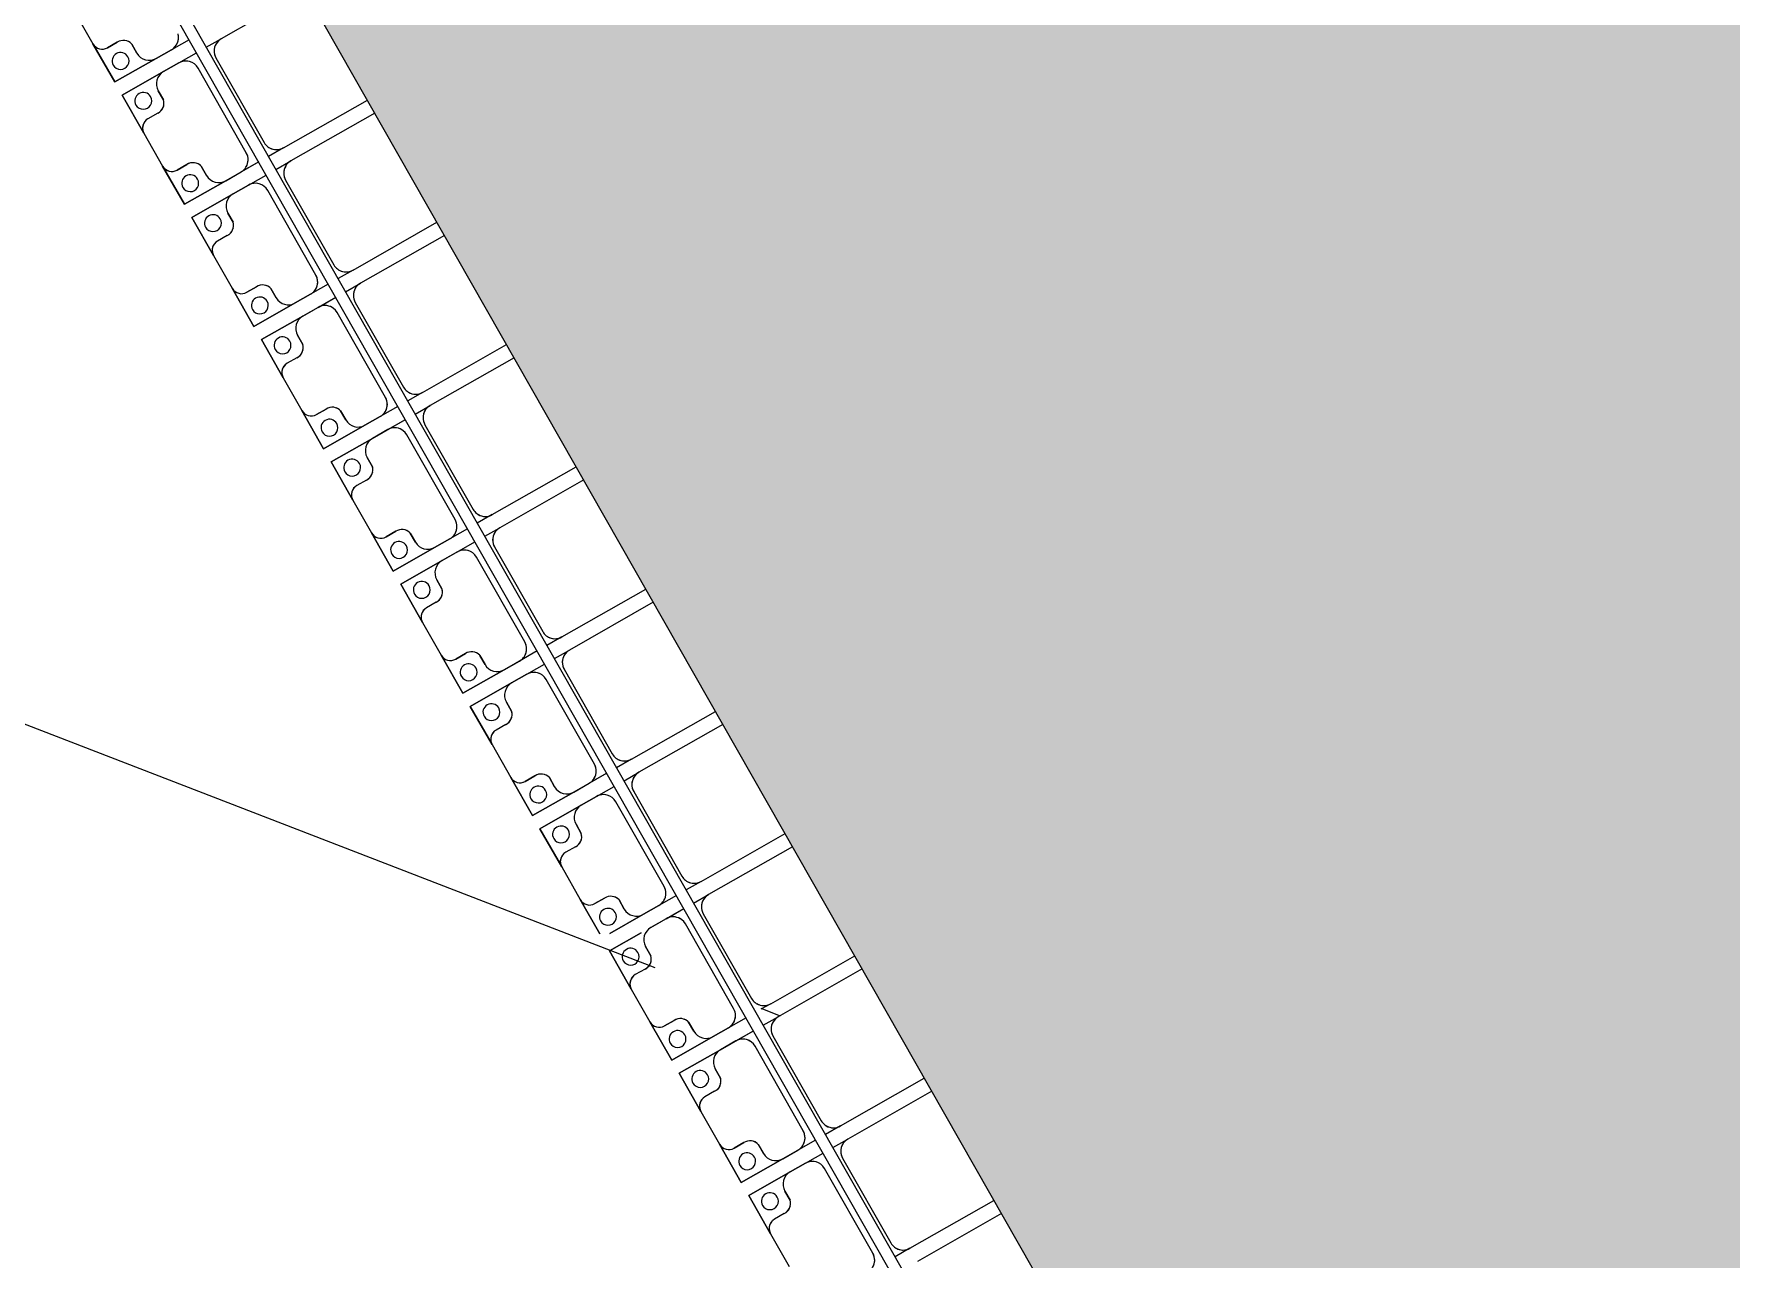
# Model space of a CAD drawing. Header units: millimetres. Extents: x -861324 to 439029, y -308065 to 694685.
# Drawn here: x -188588 to -182556, y -86816 to -82462 of the extents above; entities that cross this region are included whole.
import ezdxf

# ---------------------------------------------------------------- set-up
doc = ezdxf.new("R2010")
doc.units = ezdxf.units.MM
for name, color, linetype, lineweight in [('A-DETL-GENF', 92, 'Continuous', 9), ('A-DETL-THIN', 151, 'Continuous', 9), ('A-GENM', 13, 'Continuous', 9), ('C-TOPO-MINR', 7, 'Continuous', 9), ('S-BEAM', 12, 'Continuous', 9)]:
    doc.layers.add(name, color=color, linetype=linetype, lineweight=lineweight)

# ---------------------------------------------------------------- blocks, each defined once
blk = doc.blocks.new('Dai phaodi lai - DẢI PHAO ĐI LẠI-25020-BỐ TRÍ BÈ PIN HỒ BẢN MÒNG')
at = {"layer": 'A-GENM', "color": 7}
for p, q in [((74776.8, 0), (74776.8, -343.3)), ((75223.2, -343.3), (75223.2, 0)), ((75276.8, 0), (75276.8, -343.3)), ((75723.2, -343.3), (75723.2, 0)), ((75776.8, 0), (75776.8, -343.3)), ((76223.2, -343.3), (76223.2, 0)), ((76276.8, 0), (76276.8, -343.3)), ((76723.2, -343.3), (76723.2, 0)), ((76776.8, 0), (76776.8, -343.3)), ((77223.2, -343.3), (77223.2, 0)), ((77276.8, 0), (77276.8, -343.3)), ((77723.2, -343.3), (77723.2, 0)), ((77776.8, 0), (77776.8, -343.3)), ((78223.2, -343.3), (78223.2, 0)), ((78276.8, 0), (78276.8, -343.3)), ((78723.2, -343.3), (78723.2, 0)), ((78776.8, 0), (78776.8, -343.3)), ((79223.2, -343.3), (79223.2, 0)), ((79276.8, 0), (79276.8, -343.3)), ((79723.2, -343.3), (79723.2, 0)), ((79776.8, 0), (79776.8, -343.3)), ((74776.8, -404.5), (74776.8, -343.3)), ((75223.2, -343.3), (75223.2, -404.5)), ((75276.8, -404.5), (75276.8, -343.3)), ((75723.2, -343.3), (75723.2, -404.5)), ((75776.8, -404.5), (75776.8, -343.3)), ((76223.2, -343.3), (76223.2, -404.5)), ((76276.8, -404.5), (76276.8, -343.3)), ((76723.2, -343.3), (76723.2, -404.5)), ((76776.8, -404.5), (76776.8, -343.3)), ((77223.2, -343.3), (77223.2, -404.5)), ((77276.8, -404.5), (77276.8, -343.3)), ((77723.2, -343.3), (77723.2, -404.5)), ((77776.8, -404.5), (77776.8, -343.3)), ((78223.2, -343.3), (78223.2, -404.5)), ((78276.8, -404.5), (78276.8, -343.3)), ((78723.2, -343.3), (78723.2, -383.7)), ((78776.8, -404.5), (78776.8, -343.3)), ((79223.2, -343.3), (79223.2, -404.5)), ((79276.8, -404.5), (79276.8, -343.3)), ((79723.2, -343.3), (79723.2, -404.5)), ((74826.8, -393.3), (75173.2, -393.3)), ((75326.8, -393.3), (75673.2, -393.3)), ((75826.8, -393.3), (76173.2, -393.3)), ((76326.8, -393.3), (76673.2, -393.3)), ((76826.8, -393.3), (77173.2, -393.3)), ((77326.8, -393.3), (77673.2, -393.3)), ((77826.8, -393.3), (78173.2, -393.3)), ((78326.8, -393.3), (78673.2, -393.3)), ((78826.8, -393.3), (79173.2, -393.3)), ((79326.8, -393.3), (79673.2, -393.3)), ((74723.2, -444.5), (74723.2, -516.7)), ((74776.8, -516.7), (74776.8, -444.5)), ((75173.2, -466.7), (74826.8, -466.7)), ((75223.2, -444.5), (75223.2, -516.7)), ((75276.8, -516.7), (75276.8, -444.5)), ((75673.2, -466.7), (75326.8, -466.7)), ((75723.2, -444.5), (75723.2, -516.7)), ((75776.8, -516.7), (75776.8, -444.5)), ((76173.2, -466.7), (75826.8, -466.7)), ((76223.2, -444.5), (76223.2, -516.7)), ((76276.8, -516.7), (76276.8, -444.5)), ((76673.2, -466.7), (76326.8, -466.7)), ((76723.2, -444.5), (76723.2, -516.7)), ((76776.8, -516.7), (76776.8, -444.5)), ((77173.2, -466.7), (76826.8, -466.7)), ((77223.2, -444.5), (77223.2, -516.7)), ((77276.8, -516.7), (77276.8, -444.5)), ((77673.2, -466.7), (77326.8, -466.7)), ((77723.2, -444.5), (77723.2, -516.7)), ((77776.8, -516.7), (77776.8, -444.5)), ((78173.2, -466.7), (77826.8, -466.7)), ((78223.2, -444.5), (78223.2, -516.7)), ((78276.8, -516.7), (78276.8, -444.5)), ((78673.2, -466.7), (78326.8, -466.7)), ((78723.2, -444.5), (78723.2, -516.7)), ((78776.8, -516.7), (78776.8, -444.5)), ((79173.2, -466.7), (78826.8, -466.7)), ((79223.2, -444.5), (79223.2, -516.7)), ((79276.8, -516.7), (79276.8, -444.5)), ((79673.2, -466.7), (79326.8, -466.7)), ((74723.2, -579.3), (74723.2, -516.7)), ((74776.8, -516.7), (74776.8, -579.3)), ((75223.2, -579.3), (75223.2, -516.7)), ((75276.8, -516.7), (75276.8, -579.3)), ((75723.2, -579.3), (75723.2, -516.7)), ((75776.8, -516.7), (75776.8, -579.3)), ((76223.2, -579.3), (76223.2, -516.7)), ((76276.8, -516.7), (76276.8, -579.3)), ((76723.2, -579.3), (76723.2, -516.7)), ((76776.8, -516.7), (76776.8, -579.3)), ((77223.2, -579.3), (77223.2, -516.7)), ((77276.8, -516.7), (77276.8, -579.3)), ((77723.2, -579.3), (77723.2, -516.7)), ((77776.8, -516.7), (77776.8, -579.3)), ((78223.2, -579.3), (78223.2, -516.7)), ((78276.8, -516.7), (78276.8, -579.3)), ((78723.2, -579.3), (78723.2, -516.7)), ((78776.8, -516.7), (78776.8, -579.3)), ((79223.2, -579.3), (79223.2, -516.7)), ((79276.8, -516.7), (79276.8, -579.3)), ((74635.7, -629.3), (74673.2, -629.3)), ((74826.8, -629.3), (74864.3, -629.3)), ((75135.7, -629.3), (75173.2, -629.3)), ((75326.8, -629.3), (75364.3, -629.3)), ((75635.7, -629.3), (75673.2, -629.3)), ((75826.8, -629.3), (75864.3, -629.3)), ((76135.7, -629.3), (76173.2, -629.3)), ((76326.8, -629.3), (76364.3, -629.3)), ((76635.7, -629.3), (76673.2, -629.3)), ((76826.8, -629.3), (76864.3, -629.3)), ((77135.7, -629.3), (77173.2, -629.3)), ((77326.8, -629.3), (77364.3, -629.3)), ((77635.7, -629.3), (77673.2, -629.3)), ((77826.8, -629.3), (77864.3, -629.3)), ((78135.7, -629.3), (78173.2, -629.3)), ((78326.8, -629.3), (78364.3, -629.3)), ((78635.7, -629.3), (78673.2, -629.3)), ((78826.8, -629.3), (78864.3, -629.3)), ((79135.7, -629.3), (79173.2, -629.3)), ((79326.8, -629.3), (79364.3, -629.3)), ((74604.9, -710.4), (74604.9, -670.7)), ((74895.1, -670.7), (74895.1, -710.4)), ((75104.9, -710.4), (75104.9, -670.7)), ((75395.1, -670.7), (75395.1, -710.4)), ((75604.9, -710.4), (75604.9, -670.7)), ((75895.1, -670.7), (75895.1, -710.4)), ((76104.9, -710.4), (76104.9, -670.7)), ((76395.1, -670.7), (76395.1, -710.4)), ((76604.9, -710.4), (76604.9, -670.7)), ((76895.1, -670.7), (76895.1, -710.4)), ((77104.9, -710.4), (77104.9, -670.7)), ((77395.1, -670.7), (77395.1, -710.4)), ((77604.9, -710.4), (77604.9, -670.7)), ((77895.1, -670.7), (77895.1, -710.4)), ((78104.9, -710.4), (78104.9, -670.7)), ((78395.1, -670.7), (78395.1, -710.4)), ((78604.9, -710.4), (78604.9, -670.7)), ((78895.1, -670.7), (78895.1, -710.4)), ((79104.9, -710.4), (79104.9, -670.7)), ((79395.1, -670.7), (79395.1, -710.4)), ((74461.5, -748.4), (74566.9, -748.4)), ((74933.1, -748.4), (75066.9, -748.4)), ((75433.1, -748.4), (75566.9, -748.4)), ((75933.1, -748.4), (76066.9, -748.4)), ((76433.1, -748.4), (76566.9, -748.4)), ((76933.1, -748.4), (77066.9, -748.4)), ((77433.1, -748.4), (77566.9, -748.4)), ((77933.1, -748.4), (78066.9, -748.4)), ((78433.1, -748.4), (78566.9, -748.4)), ((78933.1, -748.4), (79066.9, -748.4)), ((79433.1, -748.4), (79566.9, -748.4))]:
    blk.add_line(p, q, dxfattribs=at)
at = {"layer": 'A-GENM', "color": 9}
for p, q in [((74776.8, -404.5), (74776.8, -343.3)), ((75223.2, -343.3), (75223.2, -404.5)), ((75276.8, -404.5), (75276.8, -343.3)), ((75723.2, -343.3), (75723.2, -404.5)), ((75776.8, -404.5), (75776.8, -343.3)), ((76223.2, -343.3), (76223.2, -404.5)), ((76276.8, -404.5), (76276.8, -343.3)), ((76723.2, -343.3), (76723.2, -404.5)), ((76776.8, -404.5), (76776.8, -343.3)), ((77223.2, -343.3), (77223.2, -404.5)), ((77276.8, -404.5), (77276.8, -343.3)), ((77723.2, -343.3), (77723.2, -404.5)), ((77776.8, -404.5), (77776.8, -343.3)), ((78223.2, -343.3), (78223.2, -404.5)), ((78276.8, -404.5), (78276.8, -343.3)), ((78723.2, -343.3), (78723.2, -383.7)), ((78776.8, -404.5), (78776.8, -343.3)), ((79223.2, -343.3), (79223.2, -404.5)), ((79276.8, -404.5), (79276.8, -343.3)), ((79723.2, -343.3), (79723.2, -404.5)), ((74723.2, -444.5), (74723.2, -579.3)), ((74776.8, -579.3), (74776.8, -444.5)), ((75223.2, -444.5), (75223.2, -579.3)), ((75276.8, -579.3), (75276.8, -444.5)), ((75723.2, -444.5), (75723.2, -579.3)), ((75776.8, -579.3), (75776.8, -444.5)), ((76223.2, -444.5), (76223.2, -579.3)), ((76276.8, -579.3), (76276.8, -444.5)), ((76723.2, -444.5), (76723.2, -579.3)), ((76776.8, -579.3), (76776.8, -444.5)), ((77223.2, -444.5), (77223.2, -579.3)), ((77276.8, -579.3), (77276.8, -444.5)), ((77723.2, -444.5), (77723.2, -579.3)), ((77776.8, -579.3), (77776.8, -444.5)), ((78223.2, -444.5), (78223.2, -579.3)), ((78276.8, -579.3), (78276.8, -444.5)), ((78723.2, -444.5), (78723.2, -579.3)), ((78776.8, -579.3), (78776.8, -444.5)), ((79223.2, -444.5), (79223.2, -579.3)), ((79276.8, -579.3), (79276.8, -444.5)), ((74723.2, -579.3), (74723.2, -748.4)), ((74723.2, -748.4), (74723.2, -579.3)), ((74776.8, -748.4), (74776.8, -579.3)), ((74776.8, -579.3), (74776.8, -748.4)), ((75223.2, -579.3), (75223.2, -748.4)), ((75223.2, -748.4), (75223.2, -579.3)), ((75276.8, -748.4), (75276.8, -579.3)), ((75276.8, -579.3), (75276.8, -748.4)), ((75723.2, -579.3), (75723.2, -748.4)), ((75723.2, -748.4), (75723.2, -579.3)), ((75776.8, -748.4), (75776.8, -579.3)), ((75776.8, -579.3), (75776.8, -748.4)), ((76223.2, -579.3), (76223.2, -748.4)), ((76223.2, -748.4), (76223.2, -579.3)), ((76276.8, -748.4), (76276.8, -579.3)), ((76276.8, -579.3), (76276.8, -748.4)), ((76723.2, -579.3), (76723.2, -748.4)), ((76723.2, -748.4), (76723.2, -579.3)), ((76776.8, -748.4), (76776.8, -579.3)), ((76776.8, -579.3), (76776.8, -748.4)), ((77223.2, -579.3), (77223.2, -748.4)), ((77223.2, -748.4), (77223.2, -579.3)), ((77276.8, -748.4), (77276.8, -579.3)), ((77276.8, -579.3), (77276.8, -748.4)), ((77723.2, -579.3), (77723.2, -748.4)), ((77723.2, -748.4), (77723.2, -579.3)), ((77776.8, -748.4), (77776.8, -579.3)), ((77776.8, -579.3), (77776.8, -748.4)), ((78223.2, -579.3), (78223.2, -717.1)), ((78223.2, -717.1), (78223.2, -579.3)), ((78723.2, -579.3), (78723.2, -748.4)), ((78723.2, -748.4), (78723.2, -579.3)), ((78776.8, -748.4), (78776.8, -579.3)), ((78776.8, -579.3), (78776.8, -748.4)), ((79223.2, -579.3), (79223.2, -748.4)), ((79223.2, -748.4), (79223.2, -579.3)), ((79276.8, -748.4), (79276.8, -579.3)), ((79276.8, -579.3), (79276.8, -748.4)), ((74673.2, -629.3), (74635.7, -629.3)), ((74673.2, -629.3), (74635.7, -629.3)), ((74635.7, -629.3), (74673.2, -629.3)), ((74864.3, -629.3), (74826.8, -629.3)), ((74864.3, -629.3), (74826.8, -629.3)), ((74826.8, -629.3), (74864.3, -629.3)), ((75173.2, -629.3), (75135.7, -629.3)), ((75173.2, -629.3), (75135.7, -629.3)), ((75135.7, -629.3), (75173.2, -629.3)), ((75364.3, -629.3), (75326.8, -629.3)), ((75364.3, -629.3), (75326.8, -629.3)), ((75326.8, -629.3), (75364.3, -629.3)), ((75673.2, -629.3), (75635.7, -629.3)), ((75673.2, -629.3), (75635.7, -629.3)), ((75635.7, -629.3), (75673.2, -629.3)), ((75864.3, -629.3), (75826.8, -629.3)), ((75864.3, -629.3), (75826.8, -629.3)), ((75826.8, -629.3), (75864.3, -629.3)), ((76173.2, -629.3), (76135.7, -629.3)), ((76173.2, -629.3), (76135.7, -629.3)), ((76135.7, -629.3), (76173.2, -629.3)), ((76364.3, -629.3), (76326.8, -629.3)), ((76364.3, -629.3), (76326.8, -629.3)), ((76326.8, -629.3), (76364.3, -629.3)), ((76673.2, -629.3), (76635.7, -629.3)), ((76673.2, -629.3), (76635.7, -629.3)), ((76635.7, -629.3), (76673.2, -629.3)), ((76864.3, -629.3), (76826.8, -629.3)), ((76864.3, -629.3), (76826.8, -629.3)), ((76826.8, -629.3), (76864.3, -629.3)), ((77173.2, -629.3), (77135.7, -629.3)), ((77173.2, -629.3), (77135.7, -629.3)), ((77135.7, -629.3), (77173.2, -629.3)), ((77364.3, -629.3), (77326.8, -629.3)), ((77364.3, -629.3), (77326.8, -629.3)), ((77326.8, -629.3), (77364.3, -629.3)), ((77673.2, -629.3), (77635.7, -629.3)), ((77673.2, -629.3), (77635.7, -629.3)), ((77635.7, -629.3), (77673.2, -629.3)), ((77864.3, -629.3), (77826.8, -629.3)), ((77864.3, -629.3), (77826.8, -629.3)), ((77826.8, -629.3), (77864.3, -629.3)), ((78173.2, -629.3), (78135.7, -629.3)), ((78173.2, -629.3), (78135.7, -629.3)), ((78135.7, -629.3), (78173.2, -629.3)), ((78276.8, -748.4), (78276.8, -618.5)), ((78276.8, -618.5), (78276.8, -748.4)), ((78364.3, -629.3), (78326.8, -629.3)), ((78364.3, -629.3), (78326.8, -629.3)), ((78326.8, -629.3), (78364.3, -629.3)), ((78673.2, -629.3), (78635.7, -629.3)), ((78673.2, -629.3), (78635.7, -629.3)), ((78635.7, -629.3), (78673.2, -629.3)), ((78864.3, -629.3), (78826.8, -629.3)), ((78864.3, -629.3), (78826.8, -629.3)), ((78826.8, -629.3), (78864.3, -629.3)), ((79173.2, -629.3), (79154.4, -629.3)), ((79173.2, -629.3), (79154.4, -629.3)), ((79154.4, -629.3), (79173.2, -629.3)), ((79364.3, -629.3), (79326.8, -629.3)), ((79364.3, -629.3), (79326.8, -629.3)), ((79326.8, -629.3), (79364.3, -629.3)), ((74604.9, -670.7), (74604.9, -710.4)), ((74604.9, -670.7), (74604.9, -710.4)), ((74604.9, -710.4), (74604.9, -670.7)), ((75104.9, -670.7), (75104.9, -710.4)), ((75104.9, -670.7), (75104.9, -710.4)), ((75104.9, -710.4), (75104.9, -670.7)), ((75604.9, -670.7), (75604.9, -710.4)), ((75604.9, -670.7), (75604.9, -710.4)), ((75604.9, -710.4), (75604.9, -670.7)), ((76104.9, -670.7), (76104.9, -710.4)), ((76104.9, -670.7), (76104.9, -710.4)), ((76104.9, -710.4), (76104.9, -670.7)), ((76604.9, -670.7), (76604.9, -710.4)), ((76604.9, -670.7), (76604.9, -710.4)), ((76604.9, -710.4), (76604.9, -670.7)), ((77104.9, -670.7), (77104.9, -710.4)), ((77104.9, -670.7), (77104.9, -710.4)), ((77104.9, -710.4), (77104.9, -670.7)), ((77604.9, -670.7), (77604.9, -710.4)), ((77604.9, -670.7), (77604.9, -710.4)), ((77604.9, -710.4), (77604.9, -670.7)), ((78104.9, -670.7), (78104.9, -710.4)), ((78104.9, -670.7), (78104.9, -710.4)), ((78104.9, -710.4), (78104.9, -670.7)), ((78604.9, -670.7), (78604.9, -710.4)), ((78604.9, -670.7), (78604.9, -710.4)), ((78604.9, -710.4), (78604.9, -670.7)), ((79104.9, -670.7), (79104.9, -710.4)), ((79104.9, -670.7), (79104.9, -710.4)), ((79104.9, -710.4), (79104.9, -670.7)), ((74723.2, -748.4), (74566.9, -748.4)), ((74566.9, -748.4), (74723.2, -748.4)), ((74933.1, -748.4), (74776.8, -748.4)), ((74776.8, -748.4), (74933.1, -748.4)), ((75223.2, -748.4), (75066.9, -748.4)), ((75066.9, -748.4), (75223.2, -748.4)), ((75433.1, -748.4), (75276.8, -748.4)), ((75276.8, -748.4), (75433.1, -748.4)), ((75723.2, -748.4), (75566.9, -748.4)), ((75566.9, -748.4), (75723.2, -748.4)), ((75933.1, -748.4), (75776.8, -748.4)), ((75776.8, -748.4), (75933.1, -748.4)), ((76223.2, -748.4), (76066.9, -748.4)), ((76066.9, -748.4), (76223.2, -748.4)), ((76433.1, -748.4), (76276.8, -748.4)), ((76276.8, -748.4), (76433.1, -748.4)), ((76723.2, -748.4), (76566.9, -748.4)), ((76566.9, -748.4), (76723.2, -748.4)), ((76933.1, -748.4), (76776.8, -748.4)), ((76776.8, -748.4), (76933.1, -748.4)), ((77223.2, -748.4), (77066.9, -748.4)), ((77066.9, -748.4), (77223.2, -748.4)), ((77433.1, -748.4), (77276.8, -748.4)), ((77276.8, -748.4), (77433.1, -748.4)), ((77723.2, -748.4), (77566.9, -748.4)), ((77566.9, -748.4), (77723.2, -748.4)), ((77933.1, -748.4), (77776.8, -748.4)), ((77776.8, -748.4), (77933.1, -748.4)), ((78206.2, -748.4), (78066.9, -748.4)), ((78066.9, -748.4), (78206.2, -748.4)), ((78433.1, -748.4), (78276.8, -748.4)), ((78276.8, -748.4), (78433.1, -748.4)), ((78723.2, -748.4), (78566.9, -748.4)), ((78566.9, -748.4), (78723.2, -748.4)), ((78933.1, -748.4), (78776.8, -748.4)), ((78776.8, -748.4), (78933.1, -748.4)), ((79223.2, -748.4), (79066.9, -748.4)), ((79066.9, -748.4), (79223.2, -748.4)), ((79433.1, -748.4), (79276.8, -748.4)), ((79276.8, -748.4), (79433.1, -748.4))]:
    blk.add_line(p, q, dxfattribs=at)
at = {"layer": 'A-GENM', "color": 7}
for centre, radius, start, end in [((74826.8, -343.3), 50, 180, 270), ((75173.2, -343.3), 50, 270, 0), ((75173.2, -343.3), 50, 300, 0), ((75326.8, -343.3), 50, 180, 270), ((75673.2, -343.3), 50, 270, 0), ((75673.2, -343.3), 50, 300, 0), ((75826.8, -343.3), 50, 180, 270), ((76173.2, -343.3), 50, 270, 0), ((76173.2, -343.3), 50, 300, 0), ((76326.8, -343.3), 50, 180, 270), ((76673.2, -343.3), 50, 270, 0), ((76673.2, -343.3), 50, 300, 0), ((76826.8, -343.3), 50, 180, 270), ((77173.2, -343.3), 50, 270, 0), ((77173.2, -343.3), 50, 300, 0), ((77326.8, -343.3), 50, 180, 270), ((77673.2, -343.3), 50, 270, 0), ((77673.2, -343.3), 50, 300, 0), ((77826.8, -343.3), 50, 180, 270), ((78173.2, -343.3), 50, 270, 0), ((78173.2, -343.3), 50, 300, 0), ((78326.8, -343.3), 50, 180, 270), ((78673.2, -343.3), 50, 270, 0), ((78673.2, -343.3), 50, 300, 0), ((78826.8, -343.3), 50, 180, 270), ((79173.2, -343.3), 50, 270, 0), ((79173.2, -343.3), 50, 300, 0), ((79326.8, -343.3), 50, 180, 270), ((79673.2, -343.3), 50, 270, 0), ((79673.2, -343.3), 50, 300, 0), ((74826.8, -343.3), 50, 210, 270), ((75326.8, -343.3), 50, 210, 270), ((75826.8, -343.3), 50, 210, 270), ((76326.8, -343.3), 50, 210, 270), ((76826.8, -343.3), 50, 210, 270), ((77326.8, -343.3), 50, 210, 270), ((77826.8, -343.3), 50, 210, 270), ((78326.8, -343.3), 50, 210, 270), ((78826.8, -343.3), 50, 210, 270), ((79326.8, -343.3), 50, 210, 270), ((74673.2, -516.7), 50, 360, 75), ((74673.2, -516.7), 50, 30, 75), ((74826.8, -516.7), 50, 90, 180), ((74826.8, -516.7), 50, 120, 180), ((75173.2, -516.7), 50, 360, 90), ((75173.2, -516.7), 50, 30, 90), ((75326.8, -516.7), 50, 90, 180), ((75326.8, -516.7), 50, 120, 180), ((75673.2, -516.7), 50, 360, 90), ((75673.2, -516.7), 50, 30, 90), ((75826.8, -516.7), 50, 90, 180), ((75826.8, -516.7), 50, 120, 180), ((76173.2, -516.7), 50, 360, 90), ((76173.2, -516.7), 50, 30, 90), ((76326.8, -516.7), 50, 90, 180), ((76326.8, -516.7), 50, 120, 180), ((76673.2, -516.7), 50, 360, 90), ((76673.2, -516.7), 50, 30, 90), ((76826.8, -516.7), 50, 90, 180), ((76826.8, -516.7), 50, 120, 180), ((77173.2, -516.7), 50, 360, 90), ((77173.2, -516.7), 50, 30, 90), ((77326.8, -516.7), 50, 90, 180), ((77326.8, -516.7), 50, 120, 180), ((77673.2, -516.7), 50, 360, 90), ((77673.2, -516.7), 50, 30, 90), ((77826.8, -516.7), 50, 90, 180), ((77826.8, -516.7), 50, 120, 180), ((78173.2, -516.7), 50, 360, 90), ((78173.2, -516.7), 50, 30, 90), ((78326.8, -516.7), 50, 90, 180), ((78326.8, -516.7), 50, 120, 180), ((78673.2, -516.7), 50, 360, 90), ((78673.2, -516.7), 50, 30, 90), ((78826.8, -516.7), 50, 90, 180), ((78826.8, -516.7), 50, 120, 180), ((79173.2, -516.7), 50, 360, 90), ((79173.2, -516.7), 50, 30, 90), ((79326.8, -516.7), 50, 90, 180), ((79326.8, -516.7), 50, 120, 180), ((79673.2, -516.7), 50, 360, 90), ((79673.2, -516.7), 50, 30, 90), ((74673.2, -579.3), 50, 270, 360), ((74826.8, -579.3), 50, 180, 270), ((75173.2, -579.3), 50, 270, 360), ((75326.8, -579.3), 50, 180, 270), ((75673.2, -579.3), 50, 270, 360), ((75826.8, -579.3), 50, 180, 270), ((76173.2, -579.3), 50, 270, 360), ((76326.8, -579.3), 50, 180, 270), ((76673.2, -579.3), 50, 270, 360), ((76826.8, -579.3), 50, 180, 270), ((77173.2, -579.3), 50, 270, 360), ((77326.8, -579.3), 50, 180, 270), ((77673.2, -579.3), 50, 270, 360), ((77826.8, -579.3), 50, 180, 270), ((78173.2, -579.3), 50, 270, 360), ((78326.8, -579.3), 50, 180, 270), ((78673.2, -579.3), 50, 270, 360), ((78826.8, -579.3), 50, 180, 270), ((79173.2, -579.3), 50, 270, 360), ((79326.8, -579.3), 50, 180, 270), ((74644.8, -668.2), 40, 103.18854, 183.50807), ((74855.2, -668.2), 40, 356.49193, 76.81146), ((75144.8, -668.2), 40, 103.18854, 183.50807), ((75355.2, -668.2), 40, 356.49193, 76.81146), ((75644.8, -668.2), 40, 103.18854, 183.50807), ((75855.2, -668.2), 40, 356.49193, 76.81146), ((76144.8, -668.2), 40, 103.18854, 183.50807), ((76355.2, -668.2), 40, 356.49193, 76.81146), ((76644.8, -668.2), 40, 103.18854, 183.50807), ((76855.2, -668.2), 40, 356.49193, 76.81146), ((77144.8, -668.2), 40, 103.18854, 183.50807), ((77355.2, -668.2), 40, 356.49193, 76.81146), ((77644.8, -668.2), 40, 103.18854, 183.50807), ((77855.2, -668.2), 40, 356.49193, 76.81146), ((78144.8, -668.2), 40, 103.18854, 183.50807), ((78355.2, -668.2), 40, 356.49193, 76.81146), ((78644.8, -668.2), 40, 103.18854, 183.50807), ((78855.2, -668.2), 40, 356.49193, 76.81146), ((79144.8, -668.2), 40, 103.18854, 183.50807), ((79355.2, -668.2), 40, 356.49193, 76.81146), ((74566.9, -710.4), 38, 270, 0), ((74933.1, -710.4), 38, 180, 270), ((75066.9, -710.4), 38, 270, 0), ((75433.1, -710.4), 38, 180, 270), ((75566.9, -710.4), 38, 270, 0), ((75933.1, -710.4), 38, 180, 270), ((76066.9, -710.4), 38, 270, 0), ((76433.1, -710.4), 38, 180, 270), ((76566.9, -710.4), 38, 270, 0), ((76933.1, -710.4), 38, 180, 270), ((77066.9, -710.4), 38, 270, 0), ((77433.1, -710.4), 38, 180, 270), ((77566.9, -710.4), 38, 270, 0), ((77933.1, -710.4), 38, 180, 270), ((78066.9, -710.4), 38, 270, 0), ((78433.1, -710.4), 38, 180, 270), ((78566.9, -710.4), 38, 270, 0), ((78933.1, -710.4), 38, 180, 270), ((79066.9, -710.4), 38, 270, 0), ((79433.1, -710.4), 38, 180, 270)]:
    blk.add_arc(centre, radius, start, end, dxfattribs=at)
at = {"layer": 'A-GENM', "color": 9}
for centre, radius, start, end in [((74673.2, -579.3), 50, 270, 360), ((74673.2, -579.3), 50, 270, 360), ((74673.2, -579.3), 50, 270, 360), ((74826.8, -579.3), 50, 180, 270), ((74826.8, -579.3), 50, 180, 270), ((74826.8, -579.3), 50, 180, 270), ((75173.2, -579.3), 50, 270, 360), ((75173.2, -579.3), 50, 270, 360), ((75173.2, -579.3), 50, 270, 360), ((75326.8, -579.3), 50, 180, 270), ((75326.8, -579.3), 50, 180, 270), ((75326.8, -579.3), 50, 180, 270), ((75673.2, -579.3), 50, 270, 360), ((75673.2, -579.3), 50, 270, 360), ((75673.2, -579.3), 50, 270, 360), ((75826.8, -579.3), 50, 180, 270), ((75826.8, -579.3), 50, 180, 270), ((75826.8, -579.3), 50, 180, 270), ((76173.2, -579.3), 50, 270, 360), ((76173.2, -579.3), 50, 270, 360), ((76173.2, -579.3), 50, 270, 360), ((76326.8, -579.3), 50, 180, 270), ((76326.8, -579.3), 50, 180, 270), ((76326.8, -579.3), 50, 180, 270), ((76673.2, -579.3), 50, 270, 360), ((76673.2, -579.3), 50, 270, 360), ((76673.2, -579.3), 50, 270, 360), ((76826.8, -579.3), 50, 180, 270), ((76826.8, -579.3), 50, 180, 270), ((76826.8, -579.3), 50, 180, 270), ((77173.2, -579.3), 50, 270, 360), ((77173.2, -579.3), 50, 270, 360), ((77173.2, -579.3), 50, 270, 360), ((77326.8, -579.3), 50, 180, 270), ((77326.8, -579.3), 50, 180, 270), ((77326.8, -579.3), 50, 180, 270), ((77673.2, -579.3), 50, 270, 360), ((77673.2, -579.3), 50, 270, 360), ((77673.2, -579.3), 50, 270, 360), ((77826.8, -579.3), 50, 180, 270), ((77826.8, -579.3), 50, 180, 270), ((77826.8, -579.3), 50, 180, 270), ((78173.2, -579.3), 50, 270, 360), ((78173.2, -579.3), 50, 270, 360), ((78173.2, -579.3), 50, 270, 360), ((78326.8, -579.3), 50, 180, 270), ((78326.8, -579.3), 50, 180, 270), ((78326.8, -579.3), 50, 180, 270), ((78673.2, -579.3), 50, 270, 360), ((78673.2, -579.3), 50, 270, 360), ((78673.2, -579.3), 50, 270, 360), ((78826.8, -579.3), 50, 180, 270), ((78826.8, -579.3), 50, 180, 270), ((78826.8, -579.3), 50, 180, 270), ((79173.2, -579.3), 50, 270, 360), ((79173.2, -579.3), 50, 270, 360), ((79173.2, -579.3), 50, 270, 360), ((79326.8, -579.3), 50, 180, 270), ((79326.8, -579.3), 50, 180, 270), ((79326.8, -579.3), 50, 180, 270), ((74644.8, -668.2), 40, 143.34831, 183.50807), ((74644.8, -668.2), 40, 143.34831, 183.50807), ((74644.8, -668.2), 40, 143.34831, 183.50807), ((74644.8, -668.2), 40, 103.18854, 129.96172), ((74644.8, -668.2), 40, 103.18854, 129.96172), ((74644.8, -668.2), 40, 103.18854, 129.96172), ((74668.4, -693.3), 30, 90, 270), ((74668.4, -693.3), 30, 90, 270), ((74668.4, -693.3), 30, 270, 90), ((74668.4, -693.3), 30, 270, 90), ((74831.6, -693.3), 30, 90, 270), ((74831.6, -693.3), 30, 90, 270), ((74831.6, -693.3), 30, 270, 90), ((74831.6, -693.3), 30, 270, 90), ((74855.2, -668.2), 40, 63.42487, 76.81146), ((74855.2, -668.2), 40, 63.42487, 76.81146), ((74855.2, -668.2), 40, 63.42487, 76.81146), ((74855.2, -668.2), 40, 356.49193, 50.03828), ((74855.2, -668.2), 40, 356.49193, 50.03828), ((74855.2, -668.2), 40, 356.49193, 50.03828), ((75144.8, -668.2), 40, 143.34831, 183.50807), ((75144.8, -668.2), 40, 143.34831, 183.50807), ((75144.8, -668.2), 40, 143.34831, 183.50807), ((75144.8, -668.2), 40, 103.18854, 129.96172), ((75144.8, -668.2), 40, 103.18854, 129.96172), ((75144.8, -668.2), 40, 103.18854, 129.96172), ((75168.4, -693.3), 30, 90, 270), ((75168.4, -693.3), 30, 90, 270), ((75168.4, -693.3), 30, 270, 90), ((75168.4, -693.3), 30, 270, 90), ((75331.6, -693.3), 30, 90, 270), ((75331.6, -693.3), 30, 90, 270), ((75331.6, -693.3), 30, 270, 90), ((75331.6, -693.3), 30, 270, 90), ((75355.2, -668.2), 40, 63.42487, 76.81146), ((75355.2, -668.2), 40, 63.42487, 76.81146), ((75355.2, -668.2), 40, 63.42487, 76.81146), ((75355.2, -668.2), 40, 356.49193, 50.03828), ((75355.2, -668.2), 40, 356.49193, 50.03828), ((75355.2, -668.2), 40, 356.49193, 50.03828), ((75644.8, -668.2), 40, 143.34831, 183.50807), ((75644.8, -668.2), 40, 143.34831, 183.50807), ((75644.8, -668.2), 40, 143.34831, 183.50807), ((75644.8, -668.2), 40, 103.18854, 129.96172), ((75644.8, -668.2), 40, 103.18854, 129.96172), ((75644.8, -668.2), 40, 103.18854, 129.96172), ((75668.4, -693.3), 30, 90, 270), ((75668.4, -693.3), 30, 90, 270), ((75668.4, -693.3), 30, 270, 90), ((75668.4, -693.3), 30, 270, 90), ((75831.6, -693.3), 30, 90, 270), ((75831.6, -693.3), 30, 90, 270), ((75831.6, -693.3), 30, 270, 90), ((75831.6, -693.3), 30, 270, 90), ((75855.2, -668.2), 40, 63.42487, 76.81146), ((75855.2, -668.2), 40, 63.42487, 76.81146), ((75855.2, -668.2), 40, 63.42487, 76.81146), ((75855.2, -668.2), 40, 356.49193, 50.03828), ((75855.2, -668.2), 40, 356.49193, 50.03828), ((75855.2, -668.2), 40, 356.49193, 50.03828), ((76144.8, -668.2), 40, 143.34831, 183.50807), ((76144.8, -668.2), 40, 143.34831, 183.50807), ((76144.8, -668.2), 40, 143.34831, 183.50807), ((76144.8, -668.2), 40, 103.18854, 129.96172), ((76144.8, -668.2), 40, 103.18854, 129.96172), ((76144.8, -668.2), 40, 103.18854, 129.96172), ((76168.4, -693.3), 30, 90, 270), ((76168.4, -693.3), 30, 90, 270), ((76168.4, -693.3), 30, 270, 90), ((76168.4, -693.3), 30, 270, 90), ((76331.6, -693.3), 30, 90, 270), ((76331.6, -693.3), 30, 90, 270), ((76331.6, -693.3), 30, 270, 90), ((76331.6, -693.3), 30, 270, 90), ((76355.2, -668.2), 40, 63.42487, 76.81146), ((76355.2, -668.2), 40, 63.42487, 76.81146), ((76355.2, -668.2), 40, 63.42487, 76.81146), ((76355.2, -668.2), 40, 356.49193, 50.03828), ((76355.2, -668.2), 40, 356.49193, 50.03828), ((76355.2, -668.2), 40, 356.49193, 50.03828), ((76644.8, -668.2), 40, 143.34831, 183.50807), ((76644.8, -668.2), 40, 143.34831, 183.50807), ((76644.8, -668.2), 40, 143.34831, 183.50807), ((76644.8, -668.2), 40, 103.18854, 129.96172), ((76644.8, -668.2), 40, 103.18854, 129.96172), ((76644.8, -668.2), 40, 103.18854, 129.96172), ((76668.4, -693.3), 30, 90, 270), ((76668.4, -693.3), 30, 90, 270), ((76668.4, -693.3), 30, 270, 90), ((76668.4, -693.3), 30, 270, 90), ((76831.6, -693.3), 30, 90, 270), ((76831.6, -693.3), 30, 90, 270), ((76831.6, -693.3), 30, 270, 90), ((76831.6, -693.3), 30, 270, 90), ((76855.2, -668.2), 40, 63.42487, 76.81146), ((76855.2, -668.2), 40, 63.42487, 76.81146), ((76855.2, -668.2), 40, 63.42487, 76.81146), ((76855.2, -668.2), 40, 356.49193, 50.03828), ((76855.2, -668.2), 40, 356.49193, 50.03828), ((76855.2, -668.2), 40, 356.49193, 50.03828), ((77144.8, -668.2), 40, 143.34831, 183.50807), ((77144.8, -668.2), 40, 143.34831, 183.50807), ((77144.8, -668.2), 40, 143.34831, 183.50807), ((77144.8, -668.2), 40, 103.18854, 129.96172), ((77144.8, -668.2), 40, 103.18854, 129.96172), ((77144.8, -668.2), 40, 103.18854, 129.96172), ((77168.4, -693.3), 30, 90, 270), ((77168.4, -693.3), 30, 90, 270), ((77168.4, -693.3), 30, 270, 90), ((77168.4, -693.3), 30, 270, 90), ((77331.6, -693.3), 30, 90, 270), ((77331.6, -693.3), 30, 90, 270), ((77331.6, -693.3), 30, 270, 90), ((77331.6, -693.3), 30, 270, 90), ((77355.2, -668.2), 40, 63.42487, 76.81146), ((77355.2, -668.2), 40, 63.42487, 76.81146), ((77355.2, -668.2), 40, 63.42487, 76.81146), ((77355.2, -668.2), 40, 356.49193, 50.03828), ((77355.2, -668.2), 40, 356.49193, 50.03828), ((77355.2, -668.2), 40, 356.49193, 50.03828), ((77644.8, -668.2), 40, 143.34831, 183.50807), ((77644.8, -668.2), 40, 143.34831, 183.50807), ((77644.8, -668.2), 40, 143.34831, 183.50807), ((77644.8, -668.2), 40, 103.18854, 129.96172), ((77644.8, -668.2), 40, 103.18854, 129.96172), ((77644.8, -668.2), 40, 103.18854, 129.96172), ((77668.4, -693.3), 30, 90, 270), ((77668.4, -693.3), 30, 90, 270), ((77668.4, -693.3), 30, 270, 90), ((77668.4, -693.3), 30, 270, 90), ((77831.6, -693.3), 30, 90, 270), ((77831.6, -693.3), 30, 90, 270), ((77831.6, -693.3), 30, 270, 90), ((77831.6, -693.3), 30, 270, 90), ((77855.2, -668.2), 40, 63.42487, 76.81146), ((77855.2, -668.2), 40, 63.42487, 76.81146), ((77855.2, -668.2), 40, 63.42487, 76.81146), ((77855.2, -668.2), 40, 356.49193, 50.03828), ((77855.2, -668.2), 40, 356.49193, 50.03828), ((77855.2, -668.2), 40, 356.49193, 50.03828), ((78144.8, -668.2), 40, 143.34831, 183.50807), ((78144.8, -668.2), 40, 143.34831, 183.50807), ((78144.8, -668.2), 40, 143.34831, 183.50807), ((78144.8, -668.2), 40, 103.18854, 129.96172), ((78144.8, -668.2), 40, 103.18854, 129.96172), ((78144.8, -668.2), 40, 103.18854, 129.96172), ((78168.4, -693.3), 30, 90, 270), ((78168.4, -693.3), 30, 90, 270), ((78168.4, -693.3), 30, 270, 90), ((78168.4, -693.3), 30, 270, 90), ((78331.6, -693.3), 30, 90, 270), ((78331.6, -693.3), 30, 90, 270), ((78331.6, -693.3), 30, 270, 90), ((78331.6, -693.3), 30, 270, 90), ((78355.2, -668.2), 40, 63.42487, 76.81146), ((78355.2, -668.2), 40, 63.42487, 76.81146), ((78355.2, -668.2), 40, 63.42487, 76.81146), ((78355.2, -668.2), 40, 356.49193, 50.03828), ((78355.2, -668.2), 40, 356.49193, 50.03828), ((78355.2, -668.2), 40, 356.49193, 50.03828), ((78644.8, -668.2), 40, 143.34831, 183.50807), ((78644.8, -668.2), 40, 143.34831, 183.50807), ((78644.8, -668.2), 40, 143.34831, 183.50807), ((78644.8, -668.2), 40, 103.18854, 129.96172), ((78644.8, -668.2), 40, 103.18854, 129.96172), ((78644.8, -668.2), 40, 103.18854, 129.96172), ((78668.4, -693.3), 30, 90, 270), ((78668.4, -693.3), 30, 90, 270), ((78668.4, -693.3), 30, 270, 90), ((78668.4, -693.3), 30, 270, 90), ((78831.6, -693.3), 30, 90, 270), ((78831.6, -693.3), 30, 90, 270), ((78831.6, -693.3), 30, 270, 90), ((78831.6, -693.3), 30, 270, 90), ((78855.2, -668.2), 40, 63.42487, 76.81146), ((78855.2, -668.2), 40, 63.42487, 76.81146), ((78855.2, -668.2), 40, 63.42487, 76.81146), ((78855.2, -668.2), 40, 356.49193, 50.03828), ((78855.2, -668.2), 40, 356.49193, 50.03828), ((78855.2, -668.2), 40, 356.49193, 50.03828), ((79144.8, -668.2), 40, 143.34831, 183.50807), ((79144.8, -668.2), 40, 143.34831, 183.50807), ((79144.8, -668.2), 40, 143.34831, 183.50807), ((79144.8, -668.2), 40, 103.18854, 129.96172), ((79144.8, -668.2), 40, 103.18854, 129.96172), ((79144.8, -668.2), 40, 103.18854, 129.96172), ((79168.4, -693.3), 30, 90, 270), ((79168.4, -693.3), 30, 90, 270), ((79168.4, -693.3), 30, 270, 90), ((79168.4, -693.3), 30, 270, 90), ((79331.6, -693.3), 30, 90, 270), ((79331.6, -693.3), 30, 90, 270), ((79331.6, -693.3), 30, 270, 90), ((79331.6, -693.3), 30, 270, 90), ((79355.2, -668.2), 40, 63.42487, 76.81146), ((79355.2, -668.2), 40, 63.42487, 76.81146), ((79355.2, -668.2), 40, 63.42487, 76.81146), ((79355.2, -668.2), 40, 356.49193, 50.03828), ((79355.2, -668.2), 40, 356.49193, 50.03828), ((79355.2, -668.2), 40, 356.49193, 50.03828), ((74566.9, -710.4), 38, 270, 0), ((74566.9, -710.4), 38, 270, 360), ((74566.9, -710.4), 38, 270, 0), ((74933.1, -710.4), 38, 195, 270), ((74933.1, -710.4), 38, 195, 270), ((74933.1, -710.4), 38, 195, 270), ((75066.9, -710.4), 38, 270, 0), ((75066.9, -710.4), 38, 270, 360), ((75066.9, -710.4), 38, 270, 0), ((75433.1, -710.4), 38, 195, 270), ((75433.1, -710.4), 38, 195, 270), ((75433.1, -710.4), 38, 195, 270), ((75566.9, -710.4), 38, 270, 0), ((75566.9, -710.4), 38, 270, 360), ((75566.9, -710.4), 38, 270, 0), ((75933.1, -710.4), 38, 195, 270), ((75933.1, -710.4), 38, 195, 270), ((75933.1, -710.4), 38, 195, 270), ((76066.9, -710.4), 38, 270, 0), ((76066.9, -710.4), 38, 270, 360), ((76066.9, -710.4), 38, 270, 0), ((76433.1, -710.4), 38, 195, 270), ((76433.1, -710.4), 38, 195, 270), ((76433.1, -710.4), 38, 195, 270), ((76566.9, -710.4), 38, 270, 0), ((76566.9, -710.4), 38, 270, 360), ((76566.9, -710.4), 38, 270, 0), ((76933.1, -710.4), 38, 195, 270), ((76933.1, -710.4), 38, 195, 270), ((76933.1, -710.4), 38, 195, 270), ((77066.9, -710.4), 38, 270, 0), ((77066.9, -710.4), 38, 270, 360), ((77066.9, -710.4), 38, 270, 0), ((77433.1, -710.4), 38, 195, 270), ((77433.1, -710.4), 38, 195, 270), ((77433.1, -710.4), 38, 195, 270), ((77566.9, -710.4), 38, 270, 0), ((77566.9, -710.4), 38, 270, 360), ((77566.9, -710.4), 38, 270, 0), ((77933.1, -710.4), 38, 195, 270), ((77933.1, -710.4), 38, 195, 270), ((77933.1, -710.4), 38, 195, 270), ((78066.9, -710.4), 38, 270, 0), ((78066.9, -710.4), 38, 270, 360), ((78066.9, -710.4), 38, 270, 0), ((78433.1, -710.4), 38, 195, 270), ((78433.1, -710.4), 38, 195, 270), ((78433.1, -710.4), 38, 195, 270), ((78566.9, -710.4), 38, 270, 0), ((78566.9, -710.4), 38, 270, 360), ((78566.9, -710.4), 38, 270, 0), ((78933.1, -710.4), 38, 195, 270), ((78933.1, -710.4), 38, 195, 270), ((78933.1, -710.4), 38, 195, 270), ((79066.9, -710.4), 38, 270, 0), ((79066.9, -710.4), 38, 270, 360), ((79066.9, -710.4), 38, 270, 0), ((79433.1, -710.4), 38, 195, 270), ((79433.1, -710.4), 38, 195, 270), ((79433.1, -710.4), 38, 195, 270)]:
    blk.add_arc(centre, radius, start, end, dxfattribs=at)
blk = doc.blocks.new('Dầm C52 - Dầm C52-V170-BỐ TRÍ BÈ PIN HỒ BẢN MÒNG')
at = {"layer": 'S-BEAM', "color": 7}
for p, q in [((-52556.1, 20), (52556.1, 20)), ((52556.1, -20), (-52556.1, -20))]:
    blk.add_line(p, q, dxfattribs=at)
blk = doc.blocks.new('HOBANMONG_BEPIN 5_rvt-1-BỐ TRÍ BÈ PIN HỒ BẢN MÒNG')
at = {"layer": 'A-GENM', "lineweight": 9, "rotation": 299.6620124026263}
blk.add_blockref('Dai phaodi lai - DẢI PHAO ĐI LẠI-25020-BỐ TRÍ BÈ PIN HỒ BẢN MÒNG', (-224629.5, -17331.2), dxfattribs=at)
at = {"layer": 'S-BEAM', "lineweight": 9, "rotation": 119.6620124026264}
blk.add_blockref('Dầm C52 - Dầm C52-V170-BỐ TRÍ BÈ PIN HỒ BẢN MÒNG', (-199292.3, -62678.4), dxfattribs=at)

msp = doc.modelspace()

# ---------------------------------------------------------------- hatches: boundary and pattern name
at = {"layer": 'A-DETL-GENF'}
msp.add_hatch(color=8, dxfattribs=at).paths.add_polyline_path([(-173161.7, -107703), (-77659.8, -53313.6), (-150902.4, 75292.3), (-214161.5, 39265.5), (-192386.7, 1031.4), (-224629.5, -17331.2), (-174039.6, -106161.4)])

# ---------------------------------------------------------------- linework, layer by layer
at = {"layer": 'A-DETL-THIN'}
msp.add_line((-224629.5, -17331.2), (-173161.7, -107703), dxfattribs=at)
at = {"layer": 'C-TOPO-MINR'}
for p, q in [((-189592.1, -84540.4), (-186381.3, -85779.2)), ((-186004.2, -85924.7), (-185935.8, -85951.1))]:
    msp.add_line(p, q, dxfattribs=at)

# ---------------------------------------------------------------- block references
at = {"lineweight": 5}
msp.add_blockref('HOBANMONG_BEPIN 5_rvt-1-BỐ TRÍ BÈ PIN HỒ BẢN MÒNG', (0, 0), dxfattribs=at)

doc.saveas('drawing.dxf')
